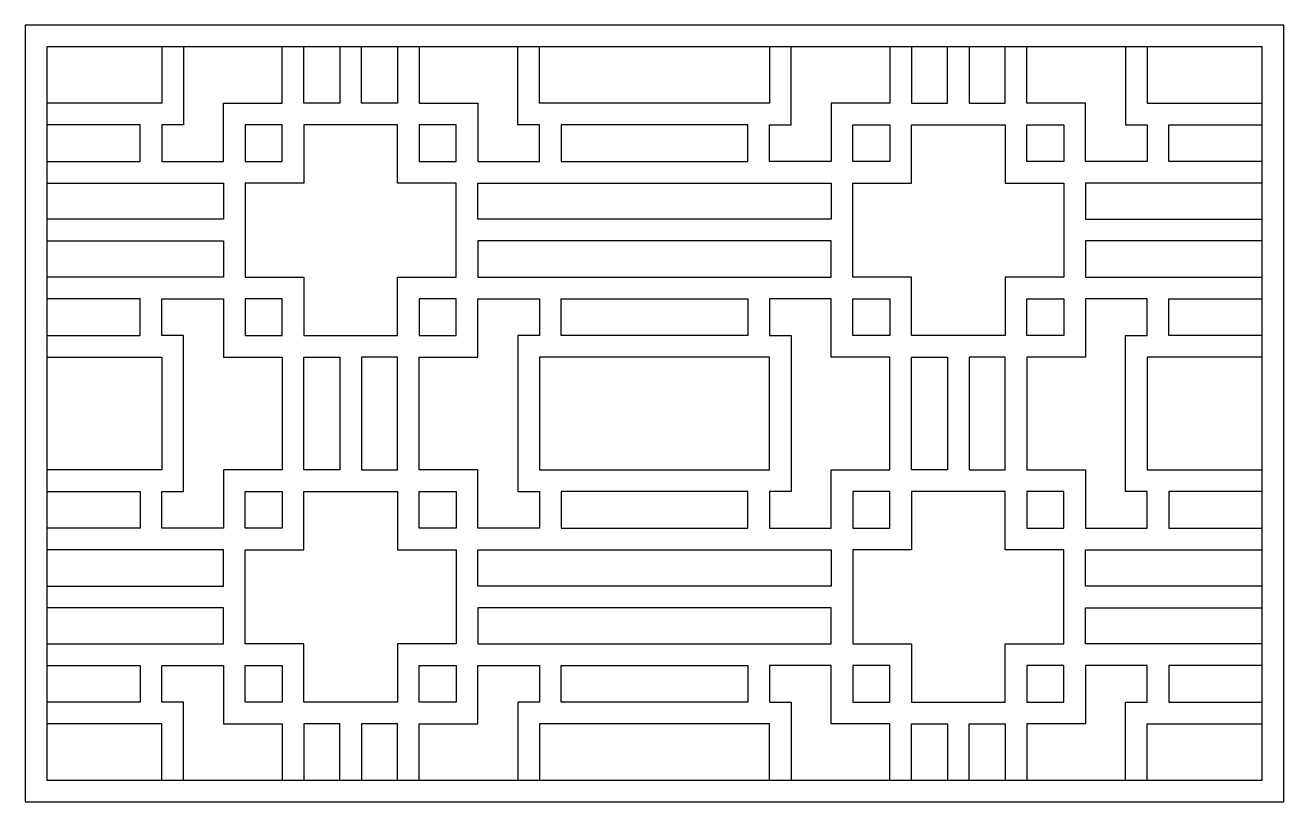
# Model space of a CAD drawing. Header units: millimetres. Extents: x 428 to 736, y 573 to 763.
import ezdxf

# ---------------------------------------------------------------- set-up
doc = ezdxf.new("R2010")
doc.units = ezdxf.units.MM
doc.layers.add('Layer 02', color=1, linetype='Continuous')

msp = doc.modelspace()

# ---------------------------------------------------------------- linework, layer by layer
at = {"layer": 'Layer 02'}
for points in [[(428.16, 572.85), (735.99, 572.85), (735.99, 762.82), (428.16, 762.82)], [(433.46, 578.15), (730.69, 578.15), (730.69, 757.52), (433.46, 757.52)], [(490.99, 738.44), (482, 738.44), (482, 729.45), (490.99, 729.45)], [(533.53, 724.15), (519.24, 724.15), (519.24, 738.44), (496.29, 738.44), (496.29, 724.15), (482, 724.15), (482, 701.2), (496.29, 701.2), (496.29, 686.91), (519.24, 686.91), (519.24, 701.2), (533.53, 701.2)], [(524.54, 738.44), (524.54, 729.45), (533.53, 729.45), (533.53, 738.44)], [(604.91, 738.44), (559.24, 738.44), (559.24, 729.45), (604.91, 729.45)], [(630.62, 724.15), (644.91, 724.15), (644.91, 738.44), (667.86, 738.44), (667.86, 724.15), (682.15, 724.15), (682.15, 701.2), (667.86, 701.2), (667.86, 686.91), (644.91, 686.91), (644.91, 701.2), (630.62, 701.2)], [(639.61, 738.44), (639.61, 729.45), (630.62, 729.45), (630.62, 738.44)], [(673.16, 738.44), (682.15, 738.44), (682.15, 729.45), (673.16, 729.45)], [(625.32, 724.15), (625.32, 715.33), (538.83, 715.33), (538.83, 724.15)], [(625.32, 701.2), (625.32, 710.03), (538.83, 710.03), (538.83, 701.2)], [(490.99, 654.05), (476.7, 654.05), (476.7, 639.77), (461.59, 639.77), (461.59, 648.75), (466.89, 648.75), (466.89, 686.91), (461.59, 686.91), (461.59, 695.9), (476.7, 695.9), (476.7, 681.61), (490.99, 681.61)], [(490.99, 686.91), (490.99, 695.9), (482, 695.9), (482, 686.91)], [(553.94, 639.77), (538.83, 639.77), (538.83, 654.05), (524.54, 654.05), (524.54, 681.61), (538.83, 681.61), (538.83, 695.9), (553.94, 695.9), (553.94, 686.91), (548.64, 686.91), (548.64, 648.75), (553.94, 648.75)], [(524.54, 686.91), (533.53, 686.91), (533.53, 695.9), (524.54, 695.9)], [(604.91, 686.91), (559.24, 686.91), (559.24, 695.9), (604.91, 695.9)], [(610.21, 639.77), (625.32, 639.77), (625.32, 654.05), (639.61, 654.05), (639.61, 681.61), (625.32, 681.61), (625.32, 695.9), (610.21, 695.9), (610.21, 686.91), (615.51, 686.91), (615.51, 648.75), (610.21, 648.75)], [(630.62, 695.9), (639.61, 695.9), (639.61, 686.91), (630.62, 686.91)], [(673.16, 654.05), (687.45, 654.05), (687.45, 639.77), (702.56, 639.77), (702.56, 648.75), (697.26, 648.75), (697.26, 686.91), (702.56, 686.91), (702.56, 695.9), (687.45, 695.9), (687.45, 681.61), (673.16, 681.61)], [(673.16, 686.91), (673.16, 695.9), (682.15, 695.9), (682.15, 686.91)], [(505.12, 654.05), (496.29, 654.05), (496.29, 681.61), (505.12, 681.61)], [(510.42, 654.05), (519.24, 654.05), (519.24, 681.61), (510.42, 681.61)], [(582.08, 654.05), (610.21, 654.05), (610.21, 681.61), (553.94, 681.61), (553.94, 654.05)], [(653.74, 654.05), (644.91, 654.05), (644.91, 681.61), (653.74, 681.61)], [(659.04, 654.05), (667.86, 654.05), (667.86, 681.61), (659.04, 681.61)], [(533.53, 611.51), (519.24, 611.51), (519.24, 597.23), (496.29, 597.23), (496.29, 611.51), (482, 611.51), (482, 634.47), (496.29, 634.47), (496.29, 648.75), (519.24, 648.75), (519.24, 634.47), (533.53, 634.47)], [(490.99, 648.75), (490.99, 639.77), (482, 639.77), (482, 648.75)], [(533.53, 639.77), (524.54, 639.77), (524.54, 648.75), (533.53, 648.75)], [(604.91, 648.75), (559.24, 648.75), (559.24, 639.77), (604.91, 639.77)], [(630.62, 611.51), (644.91, 611.51), (644.91, 597.23), (667.86, 597.23), (667.86, 611.51), (682.15, 611.51), (682.15, 634.47), (667.86, 634.47), (667.86, 648.75), (644.91, 648.75), (644.91, 634.47), (630.62, 634.47)], [(639.61, 648.75), (630.62, 648.75), (630.62, 639.77), (639.61, 639.77)], [(673.16, 648.75), (673.16, 639.77), (682.15, 639.77), (682.15, 648.75)], [(625.32, 634.47), (625.32, 625.64), (538.83, 625.64), (538.83, 634.47)], [(625.32, 611.51), (625.32, 620.34), (538.83, 620.34), (538.83, 611.51)], [(482, 606.21), (490.99, 606.21), (490.99, 597.23), (482, 597.23)], [(524.54, 597.23), (524.54, 606.21), (533.53, 606.21), (533.53, 597.23)], [(604.91, 597.23), (559.24, 597.23), (559.24, 606.21), (604.91, 606.21)], [(639.61, 597.23), (639.61, 606.21), (630.62, 606.21), (630.62, 597.23)], [(682.15, 606.21), (673.16, 606.21), (673.16, 597.23), (682.15, 597.23)]]:
    msp.add_lwpolyline(points, close=True, dxfattribs=at)
for points in [[(461.59, 757.52), (461.59, 743.74), (433.46, 743.74)], [(466.89, 757.52), (466.89, 738.44), (461.59, 738.44), (461.59, 729.45), (476.7, 729.45), (476.7, 743.74), (490.99, 743.74), (490.99, 757.52)], [(505.12, 757.52), (505.12, 743.74), (496.29, 743.74), (496.29, 757.52)], [(519.24, 757.52), (519.24, 743.74), (510.42, 743.74), (510.42, 757.52)], [(524.54, 757.52), (524.54, 743.74), (538.83, 743.74), (538.83, 729.45), (553.94, 729.45), (553.94, 738.44), (548.64, 738.44), (548.64, 757.52)], [(610.21, 757.52), (610.21, 743.74), (553.94, 743.74), (553.94, 757.52)], [(639.61, 757.52), (639.61, 743.74), (625.32, 743.74), (625.32, 729.45), (610.21, 729.45), (610.21, 738.44), (615.51, 738.44), (615.51, 757.52)], [(644.91, 757.52), (644.91, 743.74), (653.74, 743.74), (653.74, 757.52)], [(659.04, 757.52), (659.04, 743.74), (667.86, 743.74), (667.86, 757.52)], [(697.26, 757.52), (697.26, 738.44), (702.56, 738.44), (702.56, 729.45), (687.45, 729.45), (687.45, 743.74), (673.16, 743.74), (673.16, 757.52)], [(702.56, 757.52), (702.56, 743.74), (730.69, 743.74)], [(433.46, 729.45), (456.29, 729.45), (456.29, 738.44), (433.46, 738.44)], [(730.69, 729.45), (707.86, 729.45), (707.86, 738.44), (730.69, 738.44)], [(433.46, 724.15), (476.7, 724.15), (476.7, 715.33), (433.46, 715.33)], [(730.69, 724.15), (687.45, 724.15), (687.45, 715.33), (730.69, 715.33)], [(433.46, 710.03), (476.7, 710.03), (476.7, 701.2), (433.46, 701.2)], [(730.69, 710.03), (687.45, 710.03), (687.45, 701.2), (730.69, 701.2)], [(433.46, 686.91), (456.29, 686.91), (456.29, 695.9), (433.46, 695.9)], [(730.69, 686.91), (707.86, 686.91), (707.86, 695.9), (730.69, 695.9)], [(433.46, 681.61), (461.59, 681.61), (461.59, 654.05), (433.46, 654.05)], [(730.69, 681.61), (702.56, 681.61), (702.56, 654.05), (730.69, 654.05)], [(433.46, 648.75), (456.29, 648.75), (456.29, 639.77), (433.46, 639.77)], [(730.69, 648.75), (707.86, 648.75), (707.86, 639.77), (730.69, 639.77)], [(433.46, 625.64), (476.7, 625.64), (476.7, 634.47), (433.46, 634.47)], [(730.69, 625.64), (687.45, 625.64), (687.45, 634.47), (730.69, 634.47)], [(433.46, 611.51), (476.7, 611.51), (476.7, 620.34), (433.46, 620.34)], [(730.69, 611.51), (687.45, 611.51), (687.45, 620.34), (730.69, 620.34)], [(433.46, 606.21), (456.29, 606.21), (456.29, 597.23), (433.46, 597.23)], [(466.89, 578.15), (466.89, 597.23), (461.59, 597.23), (461.59, 606.21), (476.7, 606.21), (476.7, 591.93), (490.99, 591.93), (490.99, 578.15)], [(524.54, 578.15), (524.54, 591.93), (538.83, 591.93), (538.83, 606.21), (553.94, 606.21), (553.94, 597.23), (548.64, 597.23), (548.64, 578.15)], [(639.61, 578.15), (639.61, 591.93), (625.32, 591.93), (625.32, 606.21), (610.21, 606.21), (610.21, 597.23), (615.51, 597.23), (615.51, 578.15)], [(697.26, 578.15), (697.26, 597.23), (702.56, 597.23), (702.56, 606.21), (687.45, 606.21), (687.45, 591.93), (673.16, 591.93), (673.16, 578.15)], [(730.69, 606.21), (707.86, 606.21), (707.86, 597.23), (730.69, 597.23)], [(461.59, 578.15), (461.59, 591.93), (433.46, 591.93)], [(505.12, 578.15), (505.12, 591.93), (496.29, 591.93), (496.29, 578.15)], [(519.24, 578.15), (519.24, 591.93), (510.42, 591.93), (510.42, 578.15)], [(610.21, 578.15), (610.21, 591.93), (553.94, 591.93), (553.94, 578.15)], [(644.91, 578.15), (644.91, 591.93), (653.74, 591.93), (653.74, 578.15)], [(659.04, 578.15), (659.04, 591.93), (667.86, 591.93), (667.86, 578.15)], [(702.56, 578.15), (702.56, 591.93), (730.69, 591.93)]]:
    msp.add_lwpolyline(points, dxfattribs=at)

doc.saveas('drawing.dxf')
